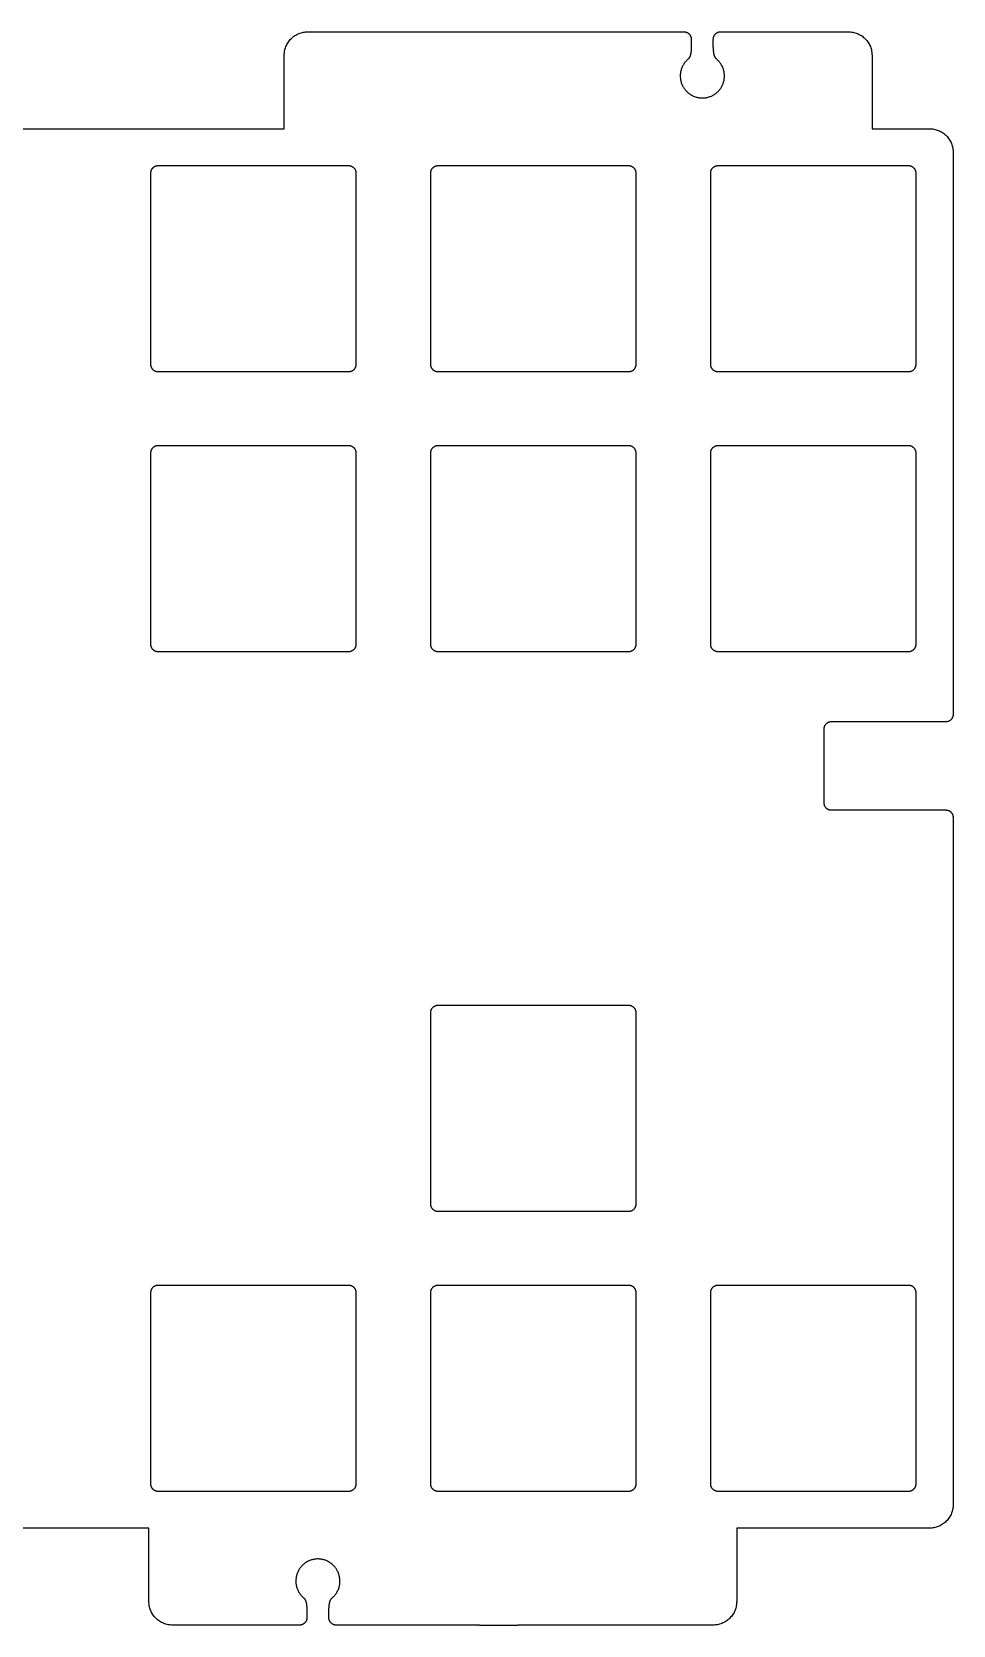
# Model space of a CAD drawing. Header units: millimetres. Extents: x 15 to 363, y 13 to 121.
# Drawn here: x 299.9 to 362.6, y 12.8 to 121.2 of the extents above; entities that cross this region are included whole.
import ezdxf

# ---------------------------------------------------------------- set-up
doc = ezdxf.new("R2010")
doc.units = ezdxf.units.MM
doc.layers.add('默认', color=7, linetype='Continuous', true_color=0x000000)

msp = doc.modelspace()

# ---------------------------------------------------------------- linework, layer by layer
at = {"layer": '默认', "color": 85, "true_color": 0x58ba48}
for p, q in [((317.03, 114.61, 1.5), (317.03, 119.61, 1.5)), ((357.03, 119.61, 1.5), (357.03, 114.61, 1.5)), ((259.03, 114.61, 1.5), (317.03, 114.61, 1.5)), ((357.03, 114.61, 1.5), (360.95, 114.61, 1.5)), ((307.82, 19.36, 1.5), (265.73, 19.36, 1.5))]:
    msp.add_line(p, q, dxfattribs=at)
for points in [[(331.84, 121.21), (334.44, 121.21)], [(330.32, 12.76), (332.92, 12.76)]]:
    msp.add_lwpolyline(points, dxfattribs=at)
for points, weights in [([(317.03, 119.61, 1.5), (317.03, 121.21, 1.5), (318.63, 121.21, 1.5)], [1, 0.707106781187, 1]), ([(344.23, 121.21, 1.5), (344.73, 121.21, 1.5), (344.73, 120.71, 1.5)], [1, 0.707106781189, 1]), ([(346.23, 120.71, 1.5), (346.23, 121.21, 1.5), (346.73, 121.21, 1.5)], [1, 0.70710678119, 1]), ([(355.43, 121.21, 1.5), (357.03, 121.21, 1.5), (357.03, 119.61, 1.5)], [1, 0.707106781188, 1]), ([(360.95, 114.61, 1.5), (362.55, 114.61, 1.5), (362.55, 113.01, 1.5)], [1, 0.707106781187, 1]), ([(308.43, 112.08, 1.5), (307.93, 112.08, 1.5), (307.93, 111.58, 1.5)], [1, 0.707106781187, 1]), ([(321.93, 111.58, 1.5), (321.93, 112.08, 1.5), (321.43, 112.08, 1.5)], [1, 0.707106781188, 1]), ([(327.48, 112.08, 1.5), (326.98, 112.08, 1.5), (326.98, 111.58, 1.5)], [1, 0.707106781187, 1]), ([(340.98, 111.58, 1.5), (340.98, 112.08, 1.5), (340.48, 112.08, 1.5)], [1, 0.707106781188, 1]), ([(346.53, 112.08, 1.5), (346.03, 112.08, 1.5), (346.03, 111.58, 1.5)], [1, 0.707106781187, 1]), ([(360.03, 111.58, 1.5), (360.03, 112.08, 1.5), (359.53, 112.08, 1.5)], [1, 0.707106781189, 1]), ([(307.93, 98.58, 1.5), (307.93, 98.08, 1.5), (308.43, 98.08, 1.5)], [1, 0.707106781186, 1]), ([(321.43, 98.08, 1.5), (321.93, 98.08, 1.5), (321.93, 98.58, 1.5)], [1, 0.707106781185, 1]), ([(326.98, 98.58, 1.5), (326.98, 98.08, 1.5), (327.48, 98.08, 1.5)], [1, 0.707106781186, 1]), ([(340.48, 98.08, 1.5), (340.98, 98.08, 1.5), (340.98, 98.58, 1.5)], [1, 0.707106781186, 1]), ([(346.03, 98.58, 1.5), (346.03, 98.08, 1.5), (346.53, 98.08, 1.5)], [1, 0.707106781186, 1]), ([(359.53, 98.08, 1.5), (360.03, 98.08, 1.5), (360.03, 98.58, 1.5)], [1, 0.707106781188, 1]), ([(308.43, 93.03, 1.5), (307.93, 93.03, 1.5), (307.93, 92.53, 1.5)], [1, 0.707106781187, 1]), ([(321.93, 92.53, 1.5), (321.93, 93.03, 1.5), (321.43, 93.03, 1.5)], [1, 0.707106781186, 1]), ([(327.48, 93.03, 1.5), (326.98, 93.03, 1.5), (326.98, 92.53, 1.5)], [1, 0.707106781186, 1]), ([(340.98, 92.53, 1.5), (340.98, 93.03, 1.5), (340.48, 93.03, 1.5)], [1, 0.707106781186, 1]), ([(346.53, 93.03, 1.5), (346.03, 93.03, 1.5), (346.03, 92.53, 1.5)], [1, 0.707106781186, 1]), ([(360.03, 92.53, 1.5), (360.03, 93.03, 1.5), (359.53, 93.03, 1.5)], [1, 0.707106781188, 1]), ([(307.93, 79.53, 1.5), (307.93, 79.03, 1.5), (308.43, 79.03, 1.5)], [1, 0.707106781185, 1]), ([(321.43, 79.03, 1.5), (321.93, 79.03, 1.5), (321.93, 79.53, 1.5)], [1, 0.707106781184, 1]), ([(326.98, 79.53, 1.5), (326.98, 79.03, 1.5), (327.48, 79.03, 1.5)], [1, 0.707106781184, 1]), ([(340.48, 79.03, 1.5), (340.98, 79.03, 1.5), (340.98, 79.53, 1.5)], [1, 0.707106781185, 1]), ([(346.03, 79.53, 1.5), (346.03, 79.03, 1.5), (346.53, 79.03, 1.5)], [1, 0.707106781184, 1]), ([(359.53, 79.03, 1.5), (360.03, 79.03, 1.5), (360.03, 79.53, 1.5)], [1, 0.707106781186, 1]), ([(354.25, 74.24, 1.5), (353.75, 74.24, 1.5), (353.75, 73.74, 1.5)], [1, 0.707106781188, 1]), ([(362.55, 74.74, 1.5), (362.55, 74.24, 1.5), (362.05, 74.24, 1.5)], [1, 0.707106781185, 1]), ([(353.75, 68.74, 1.5), (353.75, 68.24, 1.5), (354.25, 68.24, 1.5)], [1, 0.707106781188, 1]), ([(362.05, 68.24, 1.5), (362.55, 68.24, 1.5), (362.55, 67.74, 1.5)], [1, 0.707106781187, 1]), ([(327.48, 54.93, 1.5), (326.98, 54.93, 1.5), (326.98, 54.43, 1.5)], [1, 0.707106781187, 1]), ([(340.98, 54.43, 1.5), (340.98, 54.93, 1.5), (340.48, 54.93, 1.5)], [1, 0.707106781188, 1]), ([(326.98, 41.43, 1.5), (326.98, 40.93, 1.5), (327.48, 40.93, 1.5)], [1, 0.707106781185, 1]), ([(340.48, 40.93, 1.5), (340.98, 40.93, 1.5), (340.98, 41.43, 1.5)], [1, 0.707106781185, 1]), ([(308.43, 35.88, 1.5), (307.93, 35.88, 1.5), (307.93, 35.38, 1.5)], [1, 0.707106781187, 1]), ([(321.93, 35.38, 1.5), (321.93, 35.88, 1.5), (321.43, 35.88, 1.5)], [1, 0.707106781185, 1]), ([(327.48, 35.88, 1.5), (326.98, 35.88, 1.5), (326.98, 35.38, 1.5)], [1, 0.707106781187, 1]), ([(340.98, 35.38, 1.5), (340.98, 35.88, 1.5), (340.48, 35.88, 1.5)], [1, 0.707106781186, 1]), ([(346.53, 35.88, 1.5), (346.03, 35.88, 1.5), (346.03, 35.38, 1.5)], [1, 0.707106781185, 1]), ([(360.03, 35.38, 1.5), (360.03, 35.88, 1.5), (359.53, 35.88, 1.5)], [1, 0.707106781186, 1]), ([(307.93, 22.38, 1.5), (307.93, 21.88, 1.5), (308.43, 21.88, 1.5)], [1, 0.707106781186, 1]), ([(321.43, 21.88, 1.5), (321.93, 21.88, 1.5), (321.93, 22.38, 1.5)], [1, 0.707106781187, 1]), ([(326.98, 22.38, 1.5), (326.98, 21.88, 1.5), (327.48, 21.88, 1.5)], [1, 0.707106781186, 1]), ([(340.48, 21.88, 1.5), (340.98, 21.88, 1.5), (340.98, 22.38, 1.5)], [1, 0.707106781187, 1]), ([(346.03, 22.38, 1.5), (346.03, 21.88, 1.5), (346.53, 21.88, 1.5)], [1, 0.707106781186, 1]), ([(359.53, 21.88, 1.5), (360.03, 21.88, 1.5), (360.03, 22.38, 1.5)], [1, 0.707106781188, 1]), ([(362.55, 20.96, 1.5), (362.55, 19.36, 1.5), (360.95, 19.36, 1.5)], [1, 0.707106781186, 1]), ([(309.42, 12.76, 1.5), (307.82, 12.76, 1.5), (307.82, 14.36, 1.5)], [1, 0.707106781188, 1]), ([(347.82, 14.36, 1.5), (347.82, 12.76, 1.5), (346.22, 12.76, 1.5)], [1, 0.707106781187, 1]), ([(318.57, 13.26, 1.5), (318.57, 12.76, 1.5), (318.07, 12.76, 1.5)], [1, 0.70710678119, 1]), ([(320.57, 12.76, 1.5), (320.07, 12.76, 1.5), (320.07, 13.26, 1.5)], [1, 0.707106781186, 1])]:
    msp.add_rational_spline(points, weights, degree=2, dxfattribs=at)
for points, degree in [([(318.63, 121.21, 1.5), (323.03, 121.21, 1.5), (327.44, 121.21, 1.5), (331.84, 121.21, 1.5)], 3), ([(334.44, 121.21, 1.5), (337.71, 121.21, 1.5), (340.97, 121.21, 1.5), (344.23, 121.21, 1.5)], 3), ([(344.73, 120.71, 1.5), (344.73, 120.54, 1.5), (344.73, 120.37, 1.5), (344.73, 120.21, 1.5)], 3), ([(346.23, 120.21, 1.5), (346.23, 120.37, 1.5), (346.23, 120.54, 1.5), (346.23, 120.71, 1.5)], 3), ([(346.73, 121.21, 1.5), (349.63, 121.21, 1.5), (352.53, 121.21, 1.5), (355.43, 121.21, 1.5)], 3), ([(362.55, 113.01, 1.5), (362.55, 100.25, 1.5), (362.55, 87.5, 1.5), (362.55, 74.74, 1.5)], 3), ([(321.43, 112.08, 1.5), (314.93, 112.08, 1.5), (308.43, 112.08, 1.5)], 2), ([(340.48, 112.08, 1.5), (333.98, 112.08, 1.5), (327.48, 112.08, 1.5)], 2), ([(359.53, 112.08, 1.5), (353.03, 112.08, 1.5), (346.53, 112.08, 1.5)], 2), ([(307.93, 111.58, 1.5), (307.93, 105.08, 1.5), (307.93, 98.58, 1.5)], 2), ([(321.93, 98.58, 1.5), (321.93, 105.08, 1.5), (321.93, 111.58, 1.5)], 2), ([(326.98, 111.58, 1.5), (326.98, 105.08, 1.5), (326.98, 98.58, 1.5)], 2), ([(340.98, 98.58, 1.5), (340.98, 105.08, 1.5), (340.98, 111.58, 1.5)], 2), ([(346.03, 111.58, 1.5), (346.03, 105.08, 1.5), (346.03, 98.58, 1.5)], 2), ([(360.03, 98.58, 1.5), (360.03, 105.08, 1.5), (360.03, 111.58, 1.5)], 2), ([(308.43, 98.08, 1.5), (314.93, 98.08, 1.5), (321.43, 98.08, 1.5)], 2), ([(327.48, 98.08, 1.5), (333.98, 98.08, 1.5), (340.48, 98.08, 1.5)], 2), ([(346.53, 98.08, 1.5), (353.03, 98.08, 1.5), (359.53, 98.08, 1.5)], 2), ([(307.93, 92.53, 1.5), (307.93, 86.03, 1.5), (307.93, 79.53, 1.5)], 2), ([(321.43, 93.03, 1.5), (314.93, 93.03, 1.5), (308.43, 93.03, 1.5)], 2), ([(321.93, 79.53, 1.5), (321.93, 86.03, 1.5), (321.93, 92.53, 1.5)], 2), ([(326.98, 92.53, 1.5), (326.98, 86.03, 1.5), (326.98, 79.53, 1.5)], 2), ([(340.48, 93.03, 1.5), (333.98, 93.03, 1.5), (327.48, 93.03, 1.5)], 2), ([(340.98, 79.53, 1.5), (340.98, 86.03, 1.5), (340.98, 92.53, 1.5)], 2), ([(346.03, 92.53, 1.5), (346.03, 86.03, 1.5), (346.03, 79.53, 1.5)], 2), ([(359.53, 93.03, 1.5), (353.03, 93.03, 1.5), (346.53, 93.03, 1.5)], 2), ([(360.03, 79.53, 1.5), (360.03, 86.03, 1.5), (360.03, 92.53, 1.5)], 2), ([(308.43, 79.03, 1.5), (314.93, 79.03, 1.5), (321.43, 79.03, 1.5)], 2), ([(327.48, 79.03, 1.5), (333.98, 79.03, 1.5), (340.48, 79.03, 1.5)], 2), ([(346.53, 79.03, 1.5), (353.03, 79.03, 1.5), (359.53, 79.03, 1.5)], 2), ([(362.05, 74.24, 1.5), (360.03, 74.24, 1.5), (357.43, 74.24, 1.5), (354.25, 74.24, 1.5)], 3), ([(353.75, 73.74, 1.5), (353.75, 72.08, 1.5), (353.75, 70.41, 1.5), (353.75, 68.74, 1.5)], 3), ([(354.25, 68.24, 1.5), (357.43, 68.24, 1.5), (360.03, 68.24, 1.5), (362.05, 68.24, 1.5)], 3), ([(362.55, 67.74, 1.5), (362.55, 52.15, 1.5), (362.55, 36.55, 1.5), (362.55, 20.96, 1.5)], 3), ([(326.98, 54.43, 1.5), (326.98, 47.93, 1.5), (326.98, 41.43, 1.5)], 2), ([(340.48, 54.93, 1.5), (333.98, 54.93, 1.5), (327.48, 54.93, 1.5)], 2), ([(340.98, 41.43, 1.5), (340.98, 47.93, 1.5), (340.98, 54.43, 1.5)], 2), ([(327.48, 40.93, 1.5), (333.98, 40.93, 1.5), (340.48, 40.93, 1.5)], 2), ([(321.43, 35.88, 1.5), (314.93, 35.88, 1.5), (308.43, 35.88, 1.5)], 2), ([(340.48, 35.88, 1.5), (333.98, 35.88, 1.5), (327.48, 35.88, 1.5)], 2), ([(359.53, 35.88, 1.5), (353.03, 35.88, 1.5), (346.53, 35.88, 1.5)], 2), ([(307.93, 35.38, 1.5), (307.93, 28.88, 1.5), (307.93, 22.38, 1.5)], 2), ([(321.93, 22.38, 1.5), (321.93, 28.88, 1.5), (321.93, 35.38, 1.5)], 2), ([(326.98, 35.38, 1.5), (326.98, 28.88, 1.5), (326.98, 22.38, 1.5)], 2), ([(340.98, 22.38, 1.5), (340.98, 28.88, 1.5), (340.98, 35.38, 1.5)], 2), ([(346.03, 35.38, 1.5), (346.03, 28.88, 1.5), (346.03, 22.38, 1.5)], 2), ([(360.03, 22.38, 1.5), (360.03, 28.88, 1.5), (360.03, 35.38, 1.5)], 2), ([(308.43, 21.88, 1.5), (314.93, 21.88, 1.5), (321.43, 21.88, 1.5)], 2), ([(327.48, 21.88, 1.5), (333.98, 21.88, 1.5), (340.48, 21.88, 1.5)], 2), ([(346.53, 21.88, 1.5), (353.03, 21.88, 1.5), (359.53, 21.88, 1.5)], 2), ([(307.82, 14.36, 1.5), (307.82, 15.81, 1.5), (307.82, 17.47, 1.5), (307.82, 19.36, 1.5)], 3), ([(360.95, 19.36, 1.5), (356.57, 19.36, 1.5), (352.2, 19.36, 1.5), (347.82, 19.36, 1.5)], 3), ([(347.82, 19.36, 1.5), (347.82, 17.38, 1.5), (347.82, 15.71, 1.5), (347.82, 14.36, 1.5)], 3), ([(318.57, 13.76, 1.5), (318.57, 13.59, 1.5), (318.57, 13.42, 1.5), (318.57, 13.26, 1.5)], 3), ([(320.07, 13.26, 1.5), (320.07, 13.42, 1.5), (320.07, 13.59, 1.5), (320.07, 13.76, 1.5)], 3), ([(318.07, 12.76, 1.5), (315.19, 12.76, 1.5), (312.3, 12.76, 1.5), (309.42, 12.76, 1.5)], 3), ([(330.32, 12.76, 1.5), (327.07, 12.76, 1.5), (323.82, 12.76, 1.5), (320.57, 12.76, 1.5)], 3), ([(346.22, 12.76, 1.5), (341.79, 12.76, 1.5), (337.35, 12.76, 1.5), (332.92, 12.76, 1.5)], 3)]:
    msp.add_open_spline(points, degree=degree, dxfattribs=at)
for points, weights, degree, knots in [([(344.52, 119.35, 1.5), (343.71, 118.68, 1.5), (344.07, 117.69, 1.5), (344.44, 116.7, 1.5), (345.49, 116.71, 1.5), (346.54, 116.71, 1.5), (346.9, 117.7, 1.5), (347.25, 118.69, 1.5), (346.44, 119.36, 1.5)], [1, 0.818725270994, 1, 0.818725270994, 1, 0.818725270994, 1, 0.818725270994, 1], 2, [2245.785628, 2245.785628, 2245.785628, 2247.889577, 2247.889577, 2249.993526, 2249.993526, 2252.097475, 2252.097475, 2254.201425, 2254.201425, 2254.201425]), ([(344.73, 120.21, 1.5), (344.73, 120.09, 1.5), (344.73, 119.97, 1.5), (344.71, 119.86, 1.5), (344.69, 119.68, 1.5), (344.64, 119.46, 1.5), (344.52, 119.35, 1.5)], [1, 0.998870431445, 0.998866293986, 1, 1, 1, 1], 3, [2244.434071, 2244.434071, 2244.434071, 2244.434071, 2244.950625, 2244.950625, 2244.950625, 2245.785628, 2245.785628, 2245.785628, 2245.785628]), ([(346.44, 119.36, 1.5), (346.35, 119.44, 1.5), (346.29, 119.6, 1.5), (346.27, 119.73, 1.5), (346.25, 119.89, 1.5), (346.23, 120.05, 1.5), (346.23, 120.21, 1.5)], [1, 1, 1, 1, 0.997903478503, 0.997912695911, 1], 3, [2254.201425, 2254.201425, 2254.201425, 2254.201425, 2254.898399, 2254.898399, 2254.898399, 2255.67855, 2255.67855, 2255.67855, 2255.67855]), ([(320.28, 14.6, 1.5), (321.09, 15.27, 1.5), (320.73, 16.26, 1.5), (320.38, 17.25, 1.5), (319.32, 17.26, 1.5), (318.27, 17.26, 1.5), (317.91, 16.27, 1.5), (317.55, 15.28, 1.5), (318.35, 14.61, 1.5)], [1, 0.818725270994, 1, 0.818725270994, 1, 0.818725270994, 1, 0.818725270994, 1], 2, [1652.609261, 1652.609261, 1652.609261, 1654.71321, 1654.71321, 1656.817159, 1656.817159, 1658.921109, 1658.921109, 1661.025058, 1661.025058, 1661.025058]), ([(318.35, 14.61, 1.5), (318.48, 14.5, 1.5), (318.53, 14.28, 1.5), (318.55, 14.11, 1.5), (318.56, 13.99, 1.5), (318.57, 13.87, 1.5), (318.57, 13.76, 1.5)], [1, 0.9992495162, 0.998499595627, 0.997750237856, 0.99736759063, 0.998120795368, 1], 3, [1661.025058, 1661.025058, 1661.025058, 1661.025058, 1661.860061, 1661.860061, 1661.860061, 1662.376615, 1662.376615, 1662.376615, 1662.376615]), ([(320.07, 13.76, 1.5), (320.07, 13.91, 1.5), (320.08, 14.07, 1.5), (320.11, 14.23, 1.5), (320.13, 14.36, 1.5), (320.18, 14.52, 1.5), (320.28, 14.6, 1.5)], [1, 0.997912695911, 0.997903478503, 1, 1, 1, 1], 3, [1651.132136, 1651.132136, 1651.132136, 1651.132136, 1651.912286, 1651.912286, 1651.912286, 1652.609261, 1652.609261, 1652.609261, 1652.609261])]:
    msp.add_rational_spline(points, weights, degree=degree, knots=knots, dxfattribs=at)

doc.saveas('drawing.dxf')
